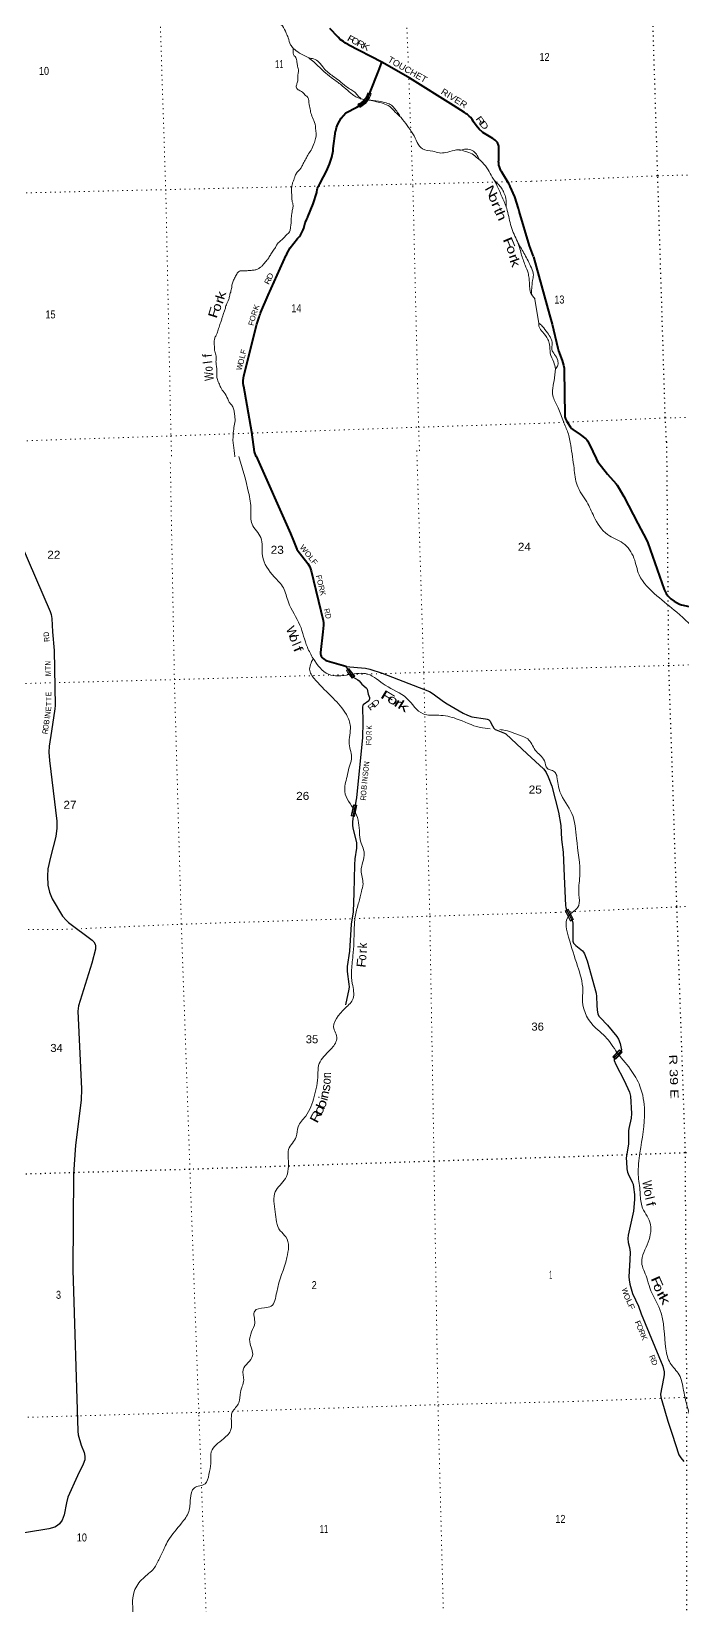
# Model space of a CAD drawing. Header units: feet. Extents: x 757852 to 1040949, y -536576 to -344549.
# Drawn here: x 781441 to 795673, y -469519 to -435106 of the extents above; entities that cross this region are included whole.
import ezdxf
from ezdxf.enums import TextEntityAlignment as Align

# ---------------------------------------------------------------- set-up
doc = ezdxf.new("R2010")
doc.units = ezdxf.units.FT
doc.header["$LTSCALE"] = 70
doc.header["$PDMODE"] = 32
doc.header["$PDSIZE"] = 35
doc.linetypes.add('DOTTED', pattern=[1.5, 0.3, -1.2])
for name, color, linetype, lineweight in [('26', 7, 'Continuous', 40), ('29', 7, 'Continuous', 25), ('31', 7, 'Continuous', 13), ('39', 7, 'Continuous', 13), ('6', 7, 'DOTTED', 25), ('61', 7, 'Continuous', 13), ('7', 7, 'DOTTED', 13)]:
    doc.layers.add(name, color=color, linetype=linetype, lineweight=lineweight)
for name, color, linetype in [('27', 7, 'Continuous'), ('30', 7, 'Continuous'), ('41', 7, 'Continuous')]:
    doc.layers.add(name, color=color, linetype=linetype)

msp = doc.modelspace()

# ---------------------------------------------------------------- linework, layer by layer
at = {"layer": '26'}
for points in [[(789103.34, -435779.01), (788366.7, -435395.63), (788361.23, -435392.93), (788308.34, -435362.97), (788258.88, -435327.65), (788192.33, -435277.54), (788142.53, -435227.72), (787960.78, -435038.41)], [(788833.02, -436454.61), (788842.16, -436429.05), (789030.11, -435969.82), (789095.95, -435798.26), (789103.34, -435779.01)], [(792416.48, -440027.37), (792331.14, -439792.96), (792101.14, -439033.14), (792086.54, -438973.89), (792005.6, -438717.61), (791909.2, -438496.21), (791899.29, -438473.43), (791883.03, -438446.21), (791736.8, -438201.38), (791715.48, -438165.67), (791706.65, -438151.38), (791702.37, -438144.44), (791684.54, -438107.36), (791670.68, -438068.62), (791660.95, -438028.65), (791655.44, -437987.88), (791654.23, -437946.75), (791655.44, -437930.73), (791657.48, -437903.77), (791657.57, -437880.73), (791658.39, -437670.75), (791658.52, -437637.81), (791657.6, -437620.75), (791656.93, -437613.77), (791652.7, -437592.92), (791646.31, -437572.64), (791637.84, -437553.13), (791627.37, -437534.61), (791615.03, -437517.3), (791600.94, -437501.36), (791585.27, -437486.99), (791574.85, -437479.27), (791549.85, -437463.53), (791524.85, -437447.19), (791308.04, -437311.56), (791302.91, -437307.36), (791229.06, -437239.83), (791162.68, -437164.95), (791104.49, -437083.55), (791096.41, -437067.79), (791071.7, -437027.07), (791042.86, -436989.15), (791010.22, -436954.46), (790974.13, -436923.37), (790957.99, -436912.17), (790932.99, -436896.31), (790907.99, -436879.84), (790667.52, -436721.42), (789711.09, -436127.66), (789118.23, -435786.76), (789103.34, -435779.01)], [(786356.54, -444395.37), (786315.62, -444292.66), (786255.92, -443868.98), (786083.35, -442871.2), (786078.72, -442848.59), (786071.78, -442794.51), (786070.53, -442740), (786074.98, -442685.65), (786085.09, -442632.07), (786368.53, -441506.48), (786411.92, -441372.04), (786419.26, -441349.31), (786427.7, -441322.04), (786437.31, -441291.03), (786446.47, -441267.32), (786457.41, -441241.03), (786612.68, -440867.74), (787011.62, -439999.02), (787022.08, -439974.02), (787034.38, -439949.02), (787097.56, -439837.31), (787173.34, -439731.03), (787259.82, -439633.25), (787282.03, -439612.39), (787303.91, -439587.28), (787323.03, -439560.02), (787339.21, -439530.91), (787352.25, -439500.28), (787383.69, -439440.51), (787392.3, -439403.25), (787426.58, -439291.03), (787461.76, -439208.1), (787470.4, -439183.1), (787481.09, -439158.1), (787601.15, -438877.41), (787675.91, -438622.56), (787677.66, -438608.15), (787684.9, -438571.1), (787695.97, -438535), (787710.76, -438500.26), (787716.32, -438490.25), (787729.01, -438465.25), (787742.54, -438440.25), (787827.26, -438283.75), (787893.79, -438161.76), (787958.72, -438009.45), (788007.38, -437851.19), (788034.29, -437713.9), (788035.21, -437688.9), (788038.63, -437663.9), (788090.92, -437282.06), (788091.98, -437276.86), (788111.26, -437203.45), (788138.11, -437132.46), (788172.23, -437064.66), (788213.25, -437000.8), (788260.72, -436941.58), (788314.12, -436887.65), (788557.34, -436757.66), (788647.35, -436704.68), (788684.41, -436677.13), (788723.59, -436644.63), (788752.18, -436612.14), (788784.31, -436568.34), (788800.19, -436537.26), (788833.02, -436454.61)], [(792417.9, -440031.03), (792767.17, -441304.21), (792823.31, -441501.26), (792949.79, -442031.46), (792965.49, -442087.59), (793042.1, -442297.67), (793070, -442402.87), (793084.04, -442468.42), (793088.85, -442515.09), (793099.05, -443496.65), (793104.32, -443532.9), (793116.8, -443571.92), (793137.08, -443620.3), (793157.95, -443653.46), (793221.31, -443754.53), (793243.15, -443782.63), (793274.94, -443810.47), (793434.41, -443915.97), (793563.49, -444010.37), (793583.98, -444034.7), (793596.99, -444057.52), (793636.93, -444138.44)], [(793636.93, -444138.44), (793782.63, -444444.98), (793798.94, -444474.9), (793825.29, -444517.16), (794036.34, -444783.26), (794221.68, -444998.01), (794242.66, -445026.33), (794264.41, -445058.97), (794390.81, -445269.51), (794694.7, -445865.87), (794888.57, -446220.9), (794918.78, -446283.54), (795274.37, -447306.51), (795312.91, -447394.55), (795350.96, -447440.78), (795418.91, -447511.49), (795489.58, -447563.17), (795541.23, -447593.09), (795609.18, -447623), (795649.97, -447639.45), (796711.36, -447874.58)], [(786353.35, -444388.19), (787103.65, -446078.32), (787169.84, -446243.44), (787242.47, -446423.74), (787270.19, -446466.61), (787354.42, -446570.43), (787485.07, -446740.04), (787505.22, -446771.14), (787526.64, -446811.49), (787544.29, -446854.36), (787557.05, -446894.98), (787817.12, -447981.04), (787824.89, -448035.34), (787825.94, -448051.66), (787825.94, -448085.7), (787811.32, -448230.46), (787759.45, -448681.54), (787758.51, -448713.04), (787763.55, -448743.3), (787773.64, -448766), (787793.8, -448795), (787817.74, -448817.7), (787845.47, -448836.61), (787865.63, -448850.48), (787904.54, -448866.88), (788315.53, -448983.66), (788315.58, -448985.67)]]:
    msp.add_lwpolyline(points, dxfattribs=at)
at = {"layer": '29'}
for points in [[(780868.25, -445507.78), (781851.82, -447790.26), (781871.87, -447854.44), (781882.9, -447940.85), (781899.84, -448230.66), (781936.39, -448635.99), (781958.06, -449844.08), (781953.52, -449912.97), (781882.11, -450399.78), (781827.98, -450729.87), (781821.76, -450862.97), (781833.68, -451046.06), (781998.94, -452372.45), (781996.15, -452523.66), (781976.97, -452703.53), (781860.31, -453155.72), (781799.71, -453414.19), (781790.89, -453576.4), (781799.71, -453771.2), (781835.75, -453925.4), (781889.91, -454072.04), (782123.03, -454451.02), (782198.59, -454537.36), (782250.71, -454589.51), (782769.71, -454973.36), (782803.93, -455010.7), (782832, -455058.84), (782840.01, -455094.94), (782839.93, -455167.39), (782761.11, -455478.23), (782467.18, -456410.66), (782459.16, -456466.82), (782453.91, -456527.1), (782534.17, -458224.59), (782525.74, -458473.15), (782407.24, -459454.02), (782360.45, -460088.24), (782348.47, -462183.09), (782453.17, -465704.97), (782465.21, -465787.69), (782526.27, -466010.04), (782589.47, -466174.3), (782604.11, -466255.89), (782609.51, -466286.62), (782605.5, -466334.75), (782573.16, -466425.06), (782448.54, -466683.27), (782236.69, -467153.07), (782203.69, -467277.65), (782159.51, -467539.35), (782114.41, -467650.48), (782056.94, -467730.79), (782010.18, -467770.82), (781950.05, -467802.91), (781823.38, -467842.24), (780803.51, -468011.5)], [(788315.58, -448985.67), (788744.12, -449027.75), (788835.79, -449048.18), (789109.55, -449133.7), (790143.21, -449535.19), (790224.01, -449585.29), (790448.06, -449752.47), (790528.07, -449807.96), (790880.85, -450012.54), (790973.55, -450056.35), (791069.26, -450088.76), (791365.92, -450132.88), (791401, -450140.91), (791422.55, -450147.93), (791438.59, -450157.95), (791450.62, -450166.98), (791465.14, -450187.04), (791493.22, -450236.27), (791549.34, -450335.47), (791560.36, -450350.51), (791577.4, -450363.55), (791598.45, -450374.58), (791783.86, -450443.77), (791811.41, -450460.56), (792274.8, -450900.56), (792634.25, -451225.67), (792665.83, -451261.11), (792691.88, -451303.23), (792738.03, -451400.62), (792815.99, -451603.21)], [(788315.58, -448985.67), (788423.41, -449162.13), (788448.47, -449193.24), (788476.03, -449219.33), (788577.88, -449282.54), (788601.81, -449305.56), (788661.94, -449372.75), (788757.15, -449457.99), (788769.18, -449472.03), (788781.97, -449487.08), (788789.23, -449518.17), (788805.09, -449595.82)], [(788805.09, -449595.82), (788829.58, -449668.59), (788831.68, -449699.08), (788826.58, -449717.73), (788813.55, -449737.79), (788695.28, -449829.05), (788682.25, -449845.1), (788674.2, -449868.22), (788682.58, -450206.35), (788676.85, -450542.93), (788678.85, -450542.87), (788548.67, -451862.51), (788478.86, -452205.1), (788470.29, -452257.98), (788463.28, -452316.15), (788460.76, -452382.34), (788461.27, -452467.58), (788466.44, -452519.86), (788544.95, -452843.66), (788544.22, -452959.95), (788506.86, -453192.66), (788499.16, -453323.79), (788489.87, -453936.8), (788474.5, -454351.78), (788428.69, -454625.54), (788390.51, -455213.43), (788340.49, -455551.39), (788341.89, -455657.48), (788380.58, -455932.48), (788383.59, -455990.64), (788381.96, -456046.68), (788306.07, -456387.46)], [(792815.99, -451603.21), (792965.87, -452174.4), (793011, -452465.68), (793025.05, -452774.76), (793062.42, -453045.57), (793082.7, -453577.49), (793113.23, -454214.68), (793122.74, -454260.82), (793137.33, -454308.24), (793198.15, -454421.83), (793265.8, -454555.15), (793273.59, -454607.8), (793273.15, -454683.03), (793272.64, -454957.45), (793278.6, -454996.92), (793293.63, -455037.03), (793314.68, -455063.11), (793342.28, -455090.69), (793485.21, -455204.79), (793509.11, -455233.59), (793534.1, -455272.82), (793590.6, -455426.64), (793784.73, -456132.16), (793795.47, -456207.09), (793797.18, -456391.29), (793806.78, -456499.21), (793824.82, -456585.46), (793847.45, -456635.51), (793870.92, -456665.69), (794035.69, -456827.8), (794236.36, -457077.65), (794271.82, -457139.04), (794307.01, -457234.88), (794335.8, -457341.14), (794337.8, -457363.21), (794336.8, -457375.24), (794329.79, -457388.28), (794300.89, -457423.42), (794209.77, -457513.14), (794188.72, -457535.21), (794181.21, -457545.74), (794176.7, -457556.77), (794176.44, -457572.81), (794182.45, -457604.91), (794217.85, -457687.33), (794400.71, -458038.08), (794513.61, -458295.67), (794536.41, -458386.62), (794556.46, -458763.69), (794547.47, -458865.07), (794499.33, -459092.63), (794494.99, -459141.7), (794490.73, -459422.29), (794445.21, -459740.49), (794445.35, -459820.8), (794456.24, -459969.14), (794472.63, -460041.97), (794486.3, -460077.45), (794573.86, -460259.99), (794591.54, -460310.11), (794605.57, -460370.29), (794623.22, -460530.29), (794623.61, -460641.06), (794600.66, -460899.79), (794482.37, -461421.58), (794475.28, -461497.52), (794485.24, -461585.7), (794515.37, -461694.08), (794526.09, -461796.27), (794518.97, -461960.81), (794502.65, -462336.06), (794507.35, -462400.1), (794523.39, -462492.36), (794581.85, -462697.22), (794709.66, -462976.21), (794770.57, -463139.86), (795245.01, -464285.49), (795272.17, -464408.43), (795273.07, -464478.04), (795258.21, -464553.23), (795194.59, -464898.44), (795196.9, -464967.44), (795218.52, -465039.63), (795355.45, -465488.48), (795445.75, -465770.28)], [(795445.75, -465770.28), (795590.37, -466221.58), (795604.96, -466248.44), (795635.89, -466291.22), (795702.65, -466369.03)]]:
    msp.add_lwpolyline(points, dxfattribs=at)
at = {"layer": '31'}
for p, q in [((788389.59, -449032.82), (788326.35, -449073.56)), ((788336.91, -449076.27), (788386.66, -449044.22)), ((788401.27, -449124.05), (788400.97, -449124.29)), ((788508.01, -449199.14), (788449.05, -449245.5)), ((788492.18, -452140.12), (788492.57, -452140.19)), ((788552.05, -452024.16), (788506.03, -452269.88)), ((788506.03, -452269.88), (788432.3, -452256.07)), ((793175.03, -454297.76), (793289.52, -454520)), ((793198.94, -454426.06), (793199.29, -454425.87)), ((793289.52, -454520), (793222.85, -454554.34)), ((794298.56, -457366.49), (794151.22, -457521.94)), ((794151.23, -457522.94), (794205.67, -457574.54)), ((794353, -457418.09), (794205.66, -457573.54)), ((794239.79, -457483.01), (794240.07, -457483.28)), ((794298.56, -457366.49), (794353, -457418.09))]:
    msp.add_line(p, q, dxfattribs=at)
for points in [[(788449.05, -449245.5), (788353.78, -449124.31), (788326.35, -449073.56)], [(788450.39, -449234.26), (788360.49, -449119.9), (788336.91, -449076.27)], [(788386.66, -449044.22), (788409.99, -449087.42), (788496.78, -449197.79), (788450.39, -449234.26)], [(788508.01, -449199.14), (788416.7, -449083.01), (788389.59, -449032.82)], [(788432.3, -452256.07), (788478.33, -452010.36), (788552.05, -452024.16)], [(793222.85, -454554.34), (793108.36, -454332.1), (793175.03, -454297.76)]]:
    msp.add_lwpolyline(points, dxfattribs=at)
for points in [[(788441.63, -452249.67), (788484.72, -452019.69), (788542.71, -452030.55), (788499.63, -452260.54)], [(793119.14, -454335.54), (793171.58, -454308.53), (793278.73, -454516.55), (793226.29, -454543.56)], [(794162.04, -457522.16), (794298.86, -457377.8), (794341.69, -457418.39), (794204.86, -457562.75)]]:
    msp.add_lwpolyline(points, close=True, dxfattribs=at)
at = {"layer": '39'}
msp.add_line((792531.45, -441481.36), (792445.14, -440966.59), dxfattribs=at)
for points in [[(778371.15, -429406.61), (778500.17, -429457.01), (778631.1, -429505.32), (778706.58, -429572.25), (778785.17, -429663.19), (778880.99, -429735.22), (779121.68, -429808.67), (779310.26, -429842.26), (779478.95, -429880.79), (779643.74, -429965.76), (779775, -430108.58), (779858.18, -430255.62), (779989.81, -430406.47), (780093.75, -430480.15), (780221.06, -430580.92), (780533.95, -430737.54), (780708.69, -430820.04), (780939.82, -430948.23), (781287.75, -431123.36), (781478.59, -431293.62), (781582.21, -431447.77), (781708.37, -431610.94), (781919.83, -431792.33), (782077.61, -431899.74), (782231.2, -432003.33), (782377.1, -432071.06), (782509.69, -432155.49), (782774.23, -432310.31), (783123.18, -432507.51), (783301.75, -432585.82), (783524.12, -432698.32), (783659.16, -432748.44), (783791.26, -432778.59), (783980.65, -432786), (784110.22, -432848.45), (784433.4, -432966.38), (784616.74, -433104.81), (784769.52, -433234.57), (784921.74, -433352.3), (785095.35, -433541.46), (785290.08, -433665.28), (785475.5, -433761.37), (785622.42, -433851.18), (785725.53, -433906.79), (785847.98, -433945.43), (785971.5, -433963.9), (786163.1, -434019.48), (786280.82, -434086.5), (786365.36, -434219.39), (786429.12, -434381.4), (786509.76, -434560.74), (786557.88, -434645.03), (786660.58, -434779.1), (786763.16, -434866.92), (786927.43, -434984.1), (787009.16, -435143.27), (787051.99, -435243.89), (787107.26, -435396.23), (787163.04, -435472.12), (787165.52, -435476.15)], [(787159.86, -435482.37), (787163.65, -435578.03), (787185.68, -435635.12), (787217.84, -435671.9), (787233.84, -435720.81), (787243.77, -435779.87), (787259.69, -435863.38), (787279.58, -435969.29), (787267.3, -436048.6), (787263.02, -436150.32), (787260.92, -436186.94), (787238.56, -436264.16), (787234.36, -436335.36), (787292.66, -436390.58), (787387.23, -436452.08), (787453.56, -436521.59), (787457.59, -436523.65), (787507.64, -436660.22), (787533.48, -436806.86), (787559.39, -436922.98), (787615.51, -437051.45), (787653.38, -437222.56), (787652.83, -437448.43), (787614.27, -437560.17), (787553.46, -437702.32), (787480.66, -437807.78), (787442.16, -437893.06), (787381.46, -437992.48), (787342.97, -438073.69), (787304.55, -438126.42), (787247.98, -438185.16), (787207.5, -438258.22), (787187.19, -438323.24), (787164.88, -438382.14), (787138.51, -438453.24), (787126.01, -438618.01), (787135.87, -438705.55), (787137.66, -438801.2), (787161.57, -438911.2), (787147.26, -438996.6), (787134.97, -439077.94), (787122.68, -439157.24), (787118.38, -439269.14), (787112.15, -439344.4), (787101.9, -439413.54), (787083.59, -439484.67), (787008.85, -439557.57), (786946.2, -439630.53), (786877.53, -439691.24), (786800.75, -439774.3), (786762.28, -439849.41), (786733.98, -439885.9), (786701.62, -439932.55), (786651.04, -440013.7), (786606.52, -440088.78), (786531.77, -440167.78), (786485.26, -440230.64), (786438.82, -440267.05), (786380.3, -440301.36), (786309.71, -440323.4), (786225.06, -440329.1), (786138.38, -440338.86), (786061.8, -440338.49), (785987.21, -440348.31), (785928.62, -440409.07), (785882.05, -440500.42), (785839.52, -440585.68), (785821.16, -440675.13), (785802.77, -440778.82), (785774.33, -440874.32), (785755.98, -440961.74), (785701.27, -441081.53), (785672.83, -441175), (785648.46, -441250.18), (785615.99, -441343.62), (785593.65, -441416.77), (785561.17, -441510.22), (785522.6, -441628.06), (785488.1, -441727.61), (785449.62, -441804.75), (785437.37, -441869.81), (785437.19, -441941.03), (785441.03, -442022.44), (785448.9, -442097.77), (785478.87, -442205.77), (785474.55, -442325.81), (785484.39, -442419.46), (785496.25, -442517.19), (785491.94, -442629.09), (785505.84, -442714.62), (785549.93, -442816.58)], [(787164, -435475.05), (787300.57, -435576.44), (787529.61, -435702.71), (787636.39, -435794.36), (787835.99, -435980.31), (787994.98, -436113.82), (788194.74, -436259.54), (788355.92, -436396.97), (788491.62, -436505.4), (788674.39, -436587.53), (788802.78, -436603.77)], [(787506, -435686.05), (787608.25, -435707.15), (787723.95, -435774.26), (787834.77, -435909.97), (788031.72, -436081.97), (788166.97, -436180.36), (788319.65, -436308.12), (788419.31, -436375.96), (788512.38, -436432.03), (788584.68, -436517.22), (788650.28, -436582.77)], [(788801.91, -436603.66), (789024.25, -436629.82), (789196.96, -436668.16), (789311.84, -436717.2), (789390.25, -436804.12), (789463, -436899.34), (789502.45, -436969.94)], [(788802.78, -436603.77), (788826.1, -436606.72), (788980.56, -436641.88), (789131.1, -436679.23), (789272.99, -436747.14), (789395.21, -436868.26), (789519.33, -436987.27), (789653.98, -437160.11), (789779.14, -437345.45), (789874.11, -437530.17), (789987.22, -437671.81), (790212.75, -437721.81), (790359.37, -437761.35), (790495.65, -437751.08), (790680.63, -437706.4), (790780.42, -437689.75), (790922.93, -437727.47), (791074.3, -437782.88), (791193.21, -437875.99), (791297.99, -437967.73), (791426.06, -438128.8), (791511.8, -438287.79), (791623.57, -438487.83), (791731.25, -438730.29), (791831.17, -438979.15), (791915.46, -439325.26), (791973.66, -439497.58), (792109.39, -439825.25), (792146.14, -439968.38), (792233.85, -440213.77), (792296.06, -440385.91), (792319.47, -440501.5), (792329.97, -440686.07), (792353.75, -440809.68), (792449, -440957.05)], [(790805.42, -437708.72), (790906.58, -437677.94), (791048.16, -437695.58), (791149.92, -437765.34), (791210.91, -437867.13), (791233.89, -437912.09)], [(791538.67, -438337.47), (791641.79, -438446.77), (791718.1, -438531.77), (791770.97, -438631.93), (791808.8, -438754.9), (791821, -438948.05)], [(792072.42, -439726.39), (792225.33, -439984.87), (792295.92, -440120.42), (792369.44, -440275.95), (792412.85, -440432.85), (792396.22, -440552.29), (792376.06, -440726.19), (792373.57, -440846.99), (792373.71, -440865.41)], [(792896.07, -442482.89), (792857.32, -442335.33), (792782.96, -442140.71), (792775.14, -442020.37), (792764.71, -441944.33), (792729.28, -441838.93), (792613.81, -441675.73), (792540.13, -441565.5), (792531.45, -441481.36)], [(792531.51, -441481.9), (792607.74, -441547.31), (792720.76, -441696.51), (792796.76, -441816.72), (792824.43, -441930.4), (792818.42, -442057.2), (792878.02, -442165.87), (792944.32, -442296.43), (792947.57, -442398.83), (792896.02, -442483.33)], [(793228.8, -444153.46), (793166.75, -443873.1), (793068.43, -443634.92), (792955.05, -443331.08), (792847.5, -443101.33), (792832.9, -442957.09), (792866.16, -442741.01), (792896.08, -442482.83)], [(785549.93, -442816.58), (785594.02, -442916.5), (785674.37, -443024.74), (785750.57, -443179.76), (785784.69, -443236.9), (785828.9, -443287.99), (785864.95, -443377.7), (785880.84, -443473.41), (785892.58, -443617.95), (785868.05, -443762.31), (785849.52, -443922.98), (785845.16, -444055.23)], [(785845.16, -444055.23), (785860.05, -444168.42), (785872.92, -444284.27), (785889.57, -444403.91)], [(793228.58, -444152.46), (793301.82, -444655.43), (793368.47, -445026.96), (793581.37, -445391.43), (793736.54, -445709.67), (794034.7, -446103.36), (794370.08, -446290.78), (794611.89, -446620.09), (794724.38, -446982), (795115.09, -447442.86), (795546.53, -447801.81), (796025.24, -448313.9), (796186.92, -448527.4), (796438.49, -448609.17), (796798.12, -448801.78), (797310.48, -449180.06), (797800.66, -449615.37), (798301.04, -450174.95), (798650.42, -450480.46), (799059.81, -450840.17), (799428.78, -451191.24), (799496.17, -451345.68), (799475.96, -451700.1), (799570.61, -452307.82), (799713.93, -452811.36), (799557.44, -453409.65), (799440.82, -454000.53), (799360.73, -454483.64), (799318.47, -454838.82), (799275.83, -455242.25), (799466.92, -455734.1), (799624.16, -456062.66)], [(785972.22, -444401.49), (786189.19, -445185.48), (786236.94, -445564.4), (786262.26, -445878.04), (786455.67, -446171.4), (786492.18, -446572.78), (786747.6, -447026.14), (786947.32, -447271.19), (787056.87, -447579.69), (787310.14, -448085.22), (787472.17, -448568.1), (787597.55, -448813.9)], [(787597.55, -448813.9), (787524.59, -449077.08), (787650.69, -449286.79), (788034.64, -449681.28), (788324.89, -450041.18), (788412.57, -450300.4), (788388.08, -450682.01), (788438.05, -451010.75), (788386.31, -451193), (788339.36, -451397.11), (788290.85, -451725.51), (788500.54, -452136.49), (788610.59, -452571.2), (788625.87, -452773), (788715.13, -453076.24), (788648.12, -453449.41), (788688.71, -453740.43), (788654.59, -453910), (788594.75, -454146.65), (788524.98, -454422.47), (788497.12, -454729.09), (788469.26, -455314.45), (788436.76, -455662.89), (788455.33, -455923.05), (788473.91, -456248.25), (788301.89, -456459.72), (788057.55, -456931.63), (788110.53, -457063.91), (788097.13, -457194.64), (787935.85, -457405), (787717.88, -457715.64), (787702.91, -457914.56), (787623.51, -458390.37), (787435.86, -458818.1), (787269.43, -459052.69), (787230.95, -459268.51), (787062.15, -459549.28), (787055.06, -459743.9), (786992.5, -460185.02), (786769.73, -460473.8), (786771.32, -460910.53), (786880.66, -461325.24), (787004.1, -461460.91), (787024.26, -461910.98), (786802.23, -462668.59), (786680.53, -462973.65), (786533.08, -463009.18), (786320.61, -463081.19), (786321.92, -463341.61), (786254.47, -463534.46), (786212.12, -463754.43), (786273.35, -464060.72), (786069.21, -464364.84), (786081.34, -464590.8), (786008.45, -464855.98), (785976.56, -465087.59), (785831.27, -465295.35), (785802.47, -465669.1), (785640.91, -465871.45), (785371.9, -466159.95), (785362.81, -466410.74), (785321.31, -466654.72), (785236.16, -466858.25), (785002.2, -466947.08), (784916.05, -467178.69), (784878.14, -467466.62), (784720.45, -467720.93), (784430.58, -468100.36), (784353.39, -468245.48), (784239.5, -468488.15), (784116.72, -468707.1), (783879.39, -468926.29), (783686.65, -469211.95), (783652.47, -469491.73), (783637.21, -469794.84), (783515.22, -469979.7), (783283.84, -470196.67), (783207.94, -470546.12), (783268.38, -470774.29), (783195.13, -471029.47), (783080.96, -471376.34), (783091.36, -471610.38), (783070.59, -471815.52), (783064.86, -471935.95), (782846.45, -472178.49), (782614.07, -472535.75), (782501.55, -472872.53), (782427.8, -473169.8), (782305.51, -473234.45), (782284.88, -473443.6), (782233.27, -473517.64)], [(787597.2, -448815.17), (787931.53, -449160.15), (788388.01, -449167.25), (788791.58, -449156.28), (789176.09, -449398.47), (789648.63, -449685.48), (790002.47, -450024.99), (790343.18, -450054.41), (790727.76, -450130.3), (791247.1, -450321.4), (791472.09, -450351.14)], [(791681.73, -450365.65), (791798.13, -450387.1), (792168.44, -450513.61), (792291.17, -450573.17), (792452.61, -450815.63), (792653.9, -451048.6), (792720.29, -451218.45), (792804.84, -451256.77)], [(793677.49, -476727.41), (793777.94, -476586.93), (793785.02, -476379.67), (793812.59, -476065.19), (793877.43, -475725.31), (794152.05, -475118.93), (794374.89, -474763.56), (794701.12, -474259.91), (795034.36, -473786.18), (795416.96, -473228.34), (795548.82, -472912.27), (795594.12, -472707.72), (795720.44, -472405.92), (796031.53, -471989.22), (796163.99, -471691.22), (796247.78, -471258.23), (796369.85, -470829.96), (796632.37, -470221.99), (796732.77, -469685.93), (796777.56, -469346.74), (796709.66, -468818.49), (796652.41, -468368.26), (796526.15, -467954.57), (796313.09, -467525.78), (795865.97, -466759.37), (795851.23, -466380.03), (795963.83, -466028.45), (795894.35, -465572.61), (795741.73, -465031.2), (795696.37, -464815.7), (795598.66, -464475.39), (795405.43, -464218.76), (795310.8, -463910.51), (795179.4, -463044.79), (794958.98, -462576.06), (794891.24, -462351.28), (794781.77, -462019.42), (794923.28, -461572.38), (794958.9, -461139.05), (794784.42, -460783.29), (794746.18, -460481.13), (794707.32, -460100.61), (794741.31, -459619.09), (794843.07, -458705.14), (794742.69, -458165.95), (794535.67, -457797.25), (794216.73, -457388.47), (793946.37, -457039.76), (793779.11, -456898.81), (793488.44, -456309.9), (793494.31, -456066.51), (793378.24, -455537.91), (793182.78, -454908.04), (793171.16, -454464.03), (793405.98, -454212.49), (793406.25, -453981.36), (793426.64, -453572.66), (793354.77, -452747.1), (793256.33, -452205.83), (792993.49, -451728.52), (792928.32, -451401.15), (792891.01, -451305.97), (792804.84, -451256.77)]]:
    msp.add_spline(points, degree=3, dxfattribs=at)
at = {"layer": '6'}
for points in [[(795323.21, -444080.28), (795296.48, -443555.27), (795132.72, -438260.87), (794964.89, -432964.59), (794715.37, -427684.93), (794512.81, -422305.32), (794321.73, -416971.58), (794106.42, -411632.57), (793941.8, -406374.37), (793791.65, -401003.18), (793704.09, -398396.7)], [(795323.21, -444080.28), (795366.95, -448967.66), (795544.14, -454245.34), (795728.18, -459607.19), (795761.96, -464976.24), (795760.84, -470262.07), (795928.4, -475511.82), (796109.24, -480796.51), (796288.16, -486121.23), (796411.72, -489767.95)], [(824808.65, -458687.62), (822813.73, -458772.39), (822374.52, -458779.48), (817519.28, -458982.96), (817069.78, -458982.37), (811753.67, -459145.45), (806470.51, -459333.52), (801111.71, -459479.98), (795724.71, -459623.39), (793095, -459713.15)], [(793095, -459713.15), (790240.76, -459805.96), (784905.18, -459984), (779562.71, -460138.25), (774294.57, -460291.75), (769071.67, -460417.52), (763820.63, -460566.83), (761378.42, -460644.66)]]:
    msp.add_lwpolyline(points, dxfattribs=at)
at = {"layer": '61'}
for p, q in [((788617.45, -436764.45), (788584.34, -436697.16)), ((788621.32, -436754.19), (788595.27, -436701.25)), ((788795.56, -436444), (788867.64, -436464.72)), ((788800.97, -436453.87), (788857.67, -436470.17))]:
    msp.add_line(p, q, dxfattribs=at)
for radius, start, end in [(399.12, 295.87357, 344.55626), (407.12, 296.98102, 343.52927), (474.12, 295.87361, 344.55625), (466.12, 296.88219, 343.58411)]:
    msp.add_arc((788410.56, -436338.44), radius, start, end, dxfattribs=at)
msp.add_point((788595.27, -436701.25), dxfattribs=at)
at = {"layer": '7'}
for points in [[(789677.43, -435780.7), (789579.83, -433185), (789436.37, -427833.26), (789231.86, -422466.21), (789050.77, -417214.76), (788848.85, -411903.91), (788685.43, -406599.35), (788469.6, -401204.66), (788369.79, -398584.92)], [(784203.28, -433264.83), (784204.43, -433322.84), (784378.71, -438645), (784489.77, -443947.95), (784504.92, -444455.91)], [(789924.81, -444276.03), (789905.01, -443758), (789778.55, -438469.84), (789688.14, -436065.56)], [(792367.04, -438381.55), (795132.72, -438260.87), (800458.85, -438124.41), (805766.06, -437960.4), (811158.9, -437777.63), (816557.95, -437600.7), (821940.27, -437402.19), (824043.36, -437297.96)], [(792367.04, -438381.55), (773725.18, -438805.59), (768368.56, -439089.4), (763057.72, -439363.06), (760675.01, -439391.57)], [(792541.89, -443673.09), (795296.48, -443555.27), (800608.97, -443431.29), (805911.18, -443299.6), (811355.07, -443145.38), (816750.43, -442978.61), (822132.4, -442832.36), (824237.14, -442714.24)], [(760849.66, -444679.58), (763250.21, -444599.92), (768549.76, -444387.12), (771199.31, -444275.7), (773846.44, -444242.83), (779138.47, -444128.93), (784489.77, -443947.95), (789905.01, -443758), (792541.89, -443673.09)], [(789864.36, -444268.08), (790016.91, -449138.84), (790149.12, -454449.61), (790240.76, -459805.96), (790327.89, -465148.45), (790465.26, -470434.99), (790670.94, -475664.88), (790785.38, -480984.33), (790908.13, -486311.47), (790969.31, -489955.07)], [(785713.12, -490134.58), (785660.85, -486486.24), (785510.93, -481073.94), (785401.88, -475848.47), (785294.9, -470624.93), (785100.83, -465326.47), (784905.18, -459984), (784716.84, -454621.22), (784565.27, -449275.1), (784474.94, -444452.23)], [(792727.83, -449040.26), (795366.95, -448967.66), (800695.42, -448814.2), (806051.14, -448635.69), (811451.45, -448447.31), (816839.31, -448295.2), (822019.89, -448149.89), (822307.41, -448141.88), (824428.38, -448059.03)], [(774858.12, -449533.86), (779214.27, -449415.65), (784565.27, -449275.1), (790014.19, -449118.9), (792727.83, -449040.26)], [(799096.01, -454117.62), (795544.14, -454245.34), (792911.06, -454366.48)], [(761205.47, -455407.76), (763674.48, -455292.19), (768904.48, -455084.01), (774128.95, -454890.05), (779371.43, -454749.53), (782104.38, -454740.24), (784720.92, -454623.07), (790153.06, -454447.46), (792911.06, -454366.48)], [(793278.87, -465057.96), (795757.68, -464968.34), (801073.31, -464791.21), (806423.56, -464628.97), (811879.3, -464457.33)], [(761557.09, -466054.81), (763964.06, -465922.28), (769241.09, -465756.96), (774503.49, -465611.69), (779785.38, -465449.67), (785103.77, -465296.31), (790329.18, -465128.37), (793278.87, -465057.96)]]:
    msp.add_lwpolyline(points, dxfattribs=at)

# ---------------------------------------------------------------- texts
at = {"layer": '27'}
for s, rotation, width, p in [('D', 61.695, 1.2, (786708.43, -440483.02)), ('R', 62.049, 1.2, (786659.73, -440590.85)), ('K', 69.215, 1.05, (786409.71, -441155.8)), ('L', 75.356, 1.1, (786109.75, -442222.25)), ('W', 75.356, 0.8, (786049.32, -442451.81)), ('O', 75.356, 0.9, (786082.8, -442337.03))]:
    msp.add_text(s, height=120, rotation=rotation, dxfattribs=dict(at, width=width)).set_placement(p, align=Align.CENTER)
for s, rotation, p in [('F', 75.732, (786306.7, -441498.65)), ('O', 70.248, (786332.5, -441396.06)), ('R', 69.024, (786371.35, -441273.98)), ('F', 75.724, (786132.7, -442121.83))]:
    msp.add_text(s, height=120, rotation=rotation, dxfattribs=at).set_placement(p, align=Align.CENTER)
for s, rotation, width, p in [('WOLF', 309.053, 1.1, (787295.29, -446387.5)), ('RD', 283.467, 0.95, (787830.82, -447737.68))]:
    msp.add_text(s, height=120, rotation=rotation, dxfattribs=dict(at, width=width)).set_placement(p)
msp.add_text('FORK', height=120, rotation=283.467, dxfattribs=at).set_placement((787657.94, -447003.19))
at = {"layer": '30'}
for s, rotation, width, p in [('D', 95.153, 0.75, (781823.85, -448278.77)), ('R', 95.153, 0.75, (781833.96, -448390.88)), ('N', 91.028, 0.65, (781858.36, -448917.24)), ('T', 91.028, 0.85, (781863.32, -449023.35)), ('M', 91.028, 0.7, (781865.66, -449139.41)), ('E', 91.028, 0.7, (781873.5, -449590.39)), ('T', 90.528, 0.8, (781875.56, -449698.44)), ('T', 88.528, 0.85, (781877.54, -449810.57)), ('D', 40.706, 1.55, (789005.89, -449832.27)), ('N', 82.655, 0.8, (781855.56, -450038.31)), ('E', 83.655, 0.8, (781870.49, -449922.69)), ('R', 37.655, 1.45, (788911.69, -449912.73)), ('R', 80.687, 0.8, (781800.16, -450418.49)), ('O', 81.655, 0.75, (781812.81, -450321)), ('B', 81.655, 0.85, (781830.18, -450210.98)), ('R', 89.025, 0.65, (788879.97, -450439.79)), ('K', 89.025, 0.65, (788881.94, -450320.7)), ('F', 86.366, 0.8, (788871.69, -450665.99)), ('O', 85.025, 0.7, (788873.69, -450562.62)), ('N', 84.366, 0.75, (788824, -451122.8)), ('N', 84.366, 0.75, (788789.97, -451453.76)), ('S', 83.366, 0.8, (788800.1, -451345.25)), ('O', 84.366, 0.75, (788811.19, -451238.54)), ('R', 81.982, 0.8, (788754.26, -451868.15)), ('O', 84.366, 0.75, (788760.84, -451757.51)), ('B', 84.366, 0.8, (788772.61, -451636.97)), ('W', 285.927, 0.8, (794363.35, -462669.5)), ('L', 294.613, 1.35, (794463.14, -462907.08)), ('F', 294.613, 1.3, (794504.73, -463009.08)), ('F', 292.496, 1.25, (794650.97, -463373.1)), ('R', 292.496, 1.05, (794733.81, -463573.81)), ('K', 292.496, 1.1, (794778.3, -463681.26)), ('R', 292.496, 1.05, (794962.61, -464126.28)), ('D', 292.496, 1.05, (795005.68, -464230.28))]:
    msp.add_text(s, height=120, rotation=rotation, dxfattribs=dict(at, width=width)).set_placement(p, align=Align.CENTER)
for s, rotation, p in [('I', 81.655, (781842.57, -450117.21)), ('I', 84.366, (788781.76, -451536.92)), ('O', 291.613, (794407.46, -462794.7)), ('O', 292.496, (794689.32, -463466.05))]:
    msp.add_text(s, height=120, rotation=rotation, dxfattribs=at).set_placement(p, align=Align.CENTER)
at = {"layer": '31'}
for s, rotation, width, p in [('F', 330.47, 1.4, (788395.22, -435331.83)), ('O', 332.506, 1.15, (788488.82, -435380.27)), ('R', 332.506, 1.2, (788608.12, -435442.36)), ('K', 332.506, 1.25, (788722.05, -435501.66)), ('R', 305.56, 1.4, (791196.46, -437091.84)), ('D', 307.057, 1.4, (791281.16, -437198.1))]:
    msp.add_text(s, height=140, rotation=rotation, dxfattribs=dict(at, width=width)).set_placement(p, align=Align.CENTER)
for s, rotation, width, p in [('TOUCHET', 330.101, 1.05, (789215.14, -435761.74)), ('RIVER', 328.168, 1.1, (790378.2, -436459.41))]:
    msp.add_text(s, height=140, rotation=rotation, dxfattribs=dict(at, width=width)).set_placement(p)
at = {"layer": '41'}
for s, rotation, width, p in [('N', 298.881, 1.35, (791404.31, -438649.34)), ('o', 292.817, 1.25, (791455.95, -438779.13)), ('r', 293.792, 1.45, (791516.44, -438929.71)), ('t', 294.308, 1.2, (791562.45, -439053.03)), ('h', 293.655, 1.4, (791621.41, -439173.04)), ('F', 292.758, 1.6, (791789.39, -439766.88)), ('o', 292.243, 1.25, (791847.71, -439909.55)), ('r', 289.617, 1.35, (791892.78, -440065.72)), ('k', 289.72, 1.35, (791921.22, -440192.73)), ('k', 73.157, 1.3, (785674.92, -440902.02)), ('F', 73.211, 1.45, (785518.83, -441279.99)), ('o', 70.837, 1.15, (785580.2, -441166.86)), ('r', 70.848, 1.3, (785638.88, -441022.72)), ('o', 92.966, 0.75, (785401.02, -442477.41)), ('W', 94.188, 0.75, (785422.44, -442638.4)), ('W', 294.511, 1.05, (787051.48, -448283.39)), ('o', 285.702, 1.1, (787090.71, -448393.18)), ('f', 293.476, 1.5, (787180.38, -448649.34)), ('F', 328.734, 1.85, (789175.73, -449735.21)), ('o', 328.734, 1.5, (789291.21, -449798.85)), ('r', 328.719, 1.7, (789410.42, -449876.36)), ('k', 328.719, 1.7, (789524.28, -449941.8)), ('k', 87.279, 0.9, (788776.64, -455094.22)), ('F', 83.403, 1.2, (788751.72, -455483.34)), ('o', 83.403, 0.85, (788760.91, -455359.99)), ('o', 82.086, 0.9, (787981.74, -458068.16)), ('n', 89.205, 0.85, (787989.5, -457923.56)), ('n', 77.658, 1.1, (787936.75, -458362.99)), ('s', 80.294, 1.15, (787967.87, -458212.86)), ('R', 62.228, 1.4, (787749.16, -458872.31)), ('o', 64.046, 1.35, (787816.63, -458726.34)), ('b', 67.533, 1.35, (787875.07, -458593.89)), ('W', 276.866, 0.8, (794809.97, -460341.82)), ('o', 284.787, 1.05, (794839.77, -460520.03)), ('f', 285.056, 1.25, (794883.14, -460766.57)), ('F', 293.852, 1.65, (795026, -462486.35)), ('o', 290.925, 1.2, (795057.05, -462599.93)), ('r', 298.719, 1.6, (795134.99, -462761.94)), ('k', 298.719, 1.65, (795193.06, -462871.75))]:
    msp.add_text(s, height=200, rotation=rotation, dxfattribs=dict(at, width=width)).set_placement(p, align=Align.CENTER)
for s, rotation, p in [('f', 94.965, (785382.41, -442184.1)), ('l', 97.036, (785391.34, -442325.98)), ('l', 293.185, (787144.05, -448530.85)), ('r', 87.279, (788772.76, -455217.62)), ('i', 72.548, (787913.85, -458467.18)), ('l', 283.639, (794861.36, -460633.84))]:
    msp.add_text(s, height=200, rotation=rotation, dxfattribs=at).set_placement(p, align=Align.CENTER)
at = {"layer": '6', "width": 1.35}
msp.add_text('R 39 E', height=175, rotation=271.966, dxfattribs=at).set_placement((795379.91, -457477.19))
at = {"layer": '7'}
for s, width, p in [('12', 0.85, (792546.5, -435750.01)), ('10', 0.85, (781603.92, -436054.91)), ('11', 0.65, (786766.74, -435906.68)), ('14', 0.85, (787121.01, -441244.15)), ('13', 0.85, (792871.01, -441053.78)), ('15', 0.85, (781746.87, -441379.14)), ('24', 1.1, (792073.28, -446459.76)), ('22', 1.1, (781786.26, -446633.93)), ('23', 1.1, (786670.64, -446525.78)), ('26', 1.1, (787227.46, -451905.79)), ('25', 1.1, (792311.47, -451767.15)), ('27', 1.1, (782139.87, -452099.83)), ('36', 1.05, (792369.17, -456949.89)), ('34', 1.05, (781853.08, -457416.15)), ('35', 1.05, (787437.23, -457226.58)), ('2', 0.85, (787566.81, -462601.43)), ('1', 0.4, (792759.48, -462374.69)), ('3', 0.85, (781976.7, -462813.66)), ('12', 0.85, (792892.83, -467713.53)), ('10', 0.85, (782431.96, -468118.52)), ('11', 0.65, (787742.72, -467933.32))]:
    msp.add_text(s, height=175, dxfattribs=dict(at, width=width)).set_placement(p)

doc.saveas('drawing.dxf')
